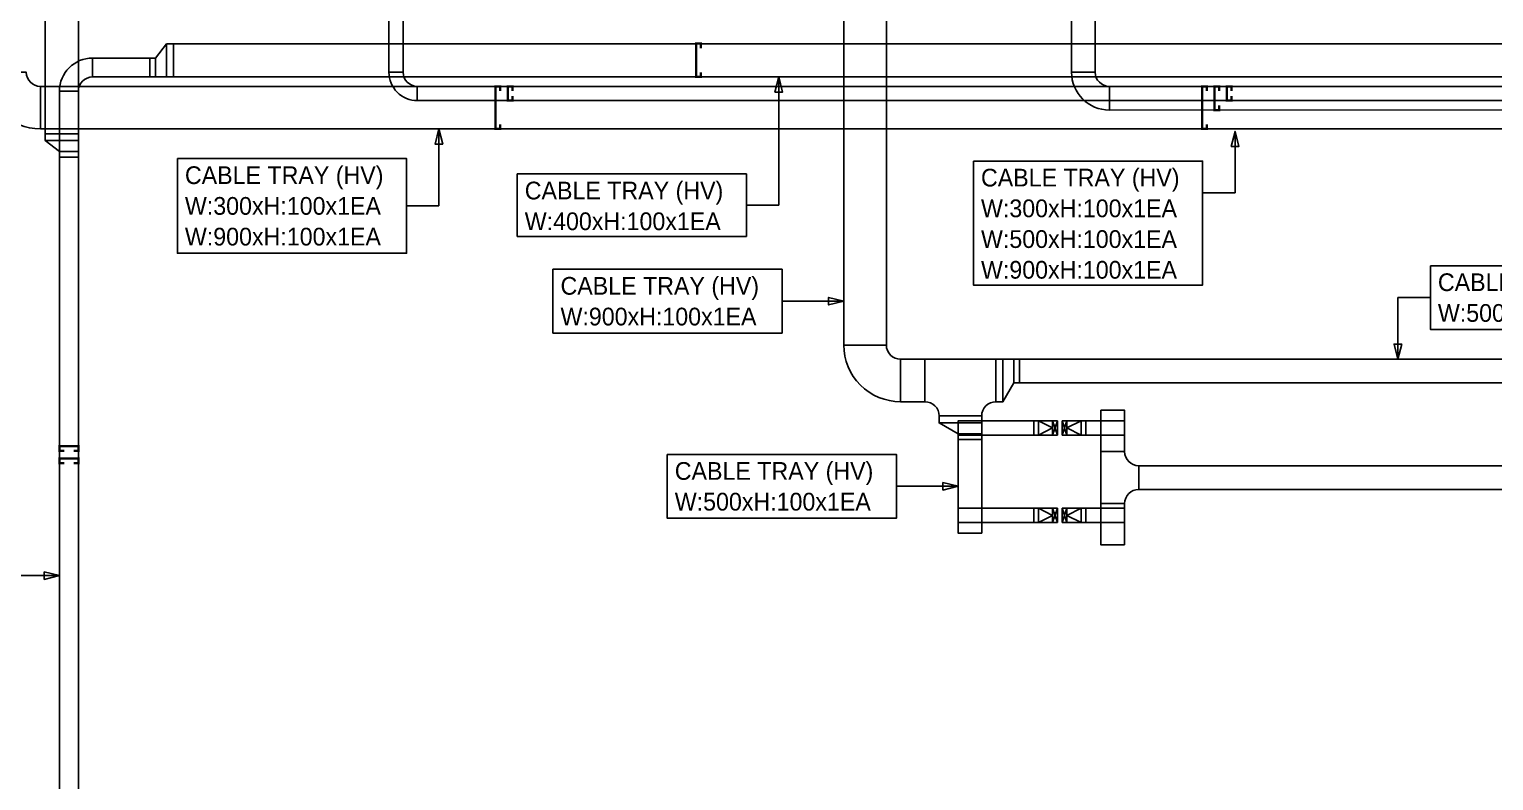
# Model space of a CAD drawing. Header units: millimetres. Extents: x 28900 to 374841, y -351975 to 849955.
# Drawn here: x 274913 to 305876, y -319538 to -303642 of the extents above; entities that cross this region are included whole.
import ezdxf
from ezdxf.enums import TextEntityAlignment as Align

# ---------------------------------------------------------------- set-up
doc = ezdxf.new("R2010")
doc.units = ezdxf.units.MM
doc.header["$LTSCALE"] = 150
for name, color, linetype in [('-----26 Electrical Cable Tray_HV_IT', 4, 'Continuous'), ('-----26 Electrical Cable Tray_HV_N', 30, 'Continuous'), ('-----26 Electrical Cable Tray_HV_UT A', 1, 'Continuous'), ('-----26 Electrical Cable Tray_HV_UT B', 71, 'Continuous'), ('-----26 Electrical Cable Tray_HV_발전기 A', 6, 'Continuous'), ('-----26 Electrical Cable Tray_HV_발전기 B', 103, 'Continuous')]:
    doc.layers.add(name, color=color, linetype=linetype)
doc.styles.add('ELEC', font='Dotum.ttf')

# ---------------------------------------------------------------- blocks, each defined once
blk = doc.blocks.new('A$550585017316')
at = {"color": 0}
for p, q in [((400, 300), (0, 300)), ((0, 300), (0, 0)), ((0, 0), (400, 0)), ((500, 300), (400, 300)), ((400, 0), (500, 0)), ((500, 0), (500, 300))]:
    blk.add_line(p, q, dxfattribs=at)
at = {"color": 8}
for p, q in [((100, 0), (0, 300)), ((0, 0), (100, 300)), ((100, 150), (400, 300)), ((100, 300), (100, 0)), ((100, 150), (400, 0)), ((400, 0), (400, 300))]:
    blk.add_line(p, q, dxfattribs=at)

msp = doc.modelspace()

# ---------------------------------------------------------------- linework, layer by layer
at = {"layer": '-----26 Electrical Cable Tray_HV_IT'}
for points, elevation in [([(297449.9992095312, -304549.9993575361), (297449.9992095311, -301125.000000004), (296949.9992095311, -301125.000000004), (296949.9992095312, -304549.9993575361)], -1.296070722835334e-10), ([(297749.9992095312, -305349.9993575361), (325150.0000000169, -305345.2385897431), (325150.0000000169, -304845.2385897431), (297749.9992095312, -304849.9993575361)], -4.651746739477625e-09)]:
    msp.add_lwpolyline(points, close=True, dxfattribs=dict(at, elevation=elevation))
at = {"layer": '-----26 Electrical Cable Tray_HV_IT', "elevation": -4.651746739477625e-09}
msp.add_lwpolyline([(297749.9992095312, -304849.9993575361), (297749.9992095312, -305349.9993575361, -0.4142135623730951), (296949.9992095312, -304549.9993575361), (297449.9992095312, -304549.9993575361), (297449.9992095312, -304549.9993575361), (297449.9992095312, -304549.9993575361), (297449.9992095312, -304549.9993575361, 0.414213562373095)], format="xyb", close=True, dxfattribs=at)
at = {"layer": '-----26 Electrical Cable Tray_HV_IT', "ltscale": 7.5, "const_width": 50, "elevation": -3.247652379101226e-10}
msp.add_lwpolyline([(300071.9679043723, -305249.9993575357), (300071.9679043723, -305349.9993575357), (299971.9679043723, -305349.9993575357), (299971.9679043723, -304849.9993575357), (300071.9679043723, -304849.9993575357), (300071.9679043723, -304949.9993575357)], dxfattribs=at)
at = {"layer": '-----26 Electrical Cable Tray_HV_N', "color": 1}
for p, q in [((299721.498485512, -307104.7517169594), (300406.4795150867, -307104.7517169594)), ((282889.3835093797, -307378.1675971509), (283574.3645389545, -307378.1675971509)), ((290074.5024832557, -307364.0834773477), (290759.4835128305, -307364.0834773477)), ((304536.3294338654, -309317.5641816902), (303851.3484042906, -309317.5641816902))]:
    msp.add_line(p, q, dxfattribs=at)
for points, elevation in [([(290759.4838717473, -304649.9993575274), (290839.4838717473, -304969.9993575274), (290679.4838717473, -304969.9993575274), (290759.4838717473, -304649.9993575274), (290759.4833934017, -307364.0834773477)], -4.651746739477625e-09), ([(283574.3648978713, -305749.9993575357), (283654.3648978713, -306069.9993575357), (283494.3648978713, -306069.9993575357), (283574.3648978713, -305749.9993575357), (283574.3645389545, -307378.1675971509)], -3.247652379101226e-10), ([(300406.4798740036, -305801.5834773442), (300486.4798740036, -306121.5834773442), (300326.4798740036, -306121.5834773442), (300406.4798740036, -305801.5834773442), (300406.4795150867, -307104.7517169594)], -3.247652379101226e-10), ([(292134.0687306374, -309394.0343614478), (291814.0687306374, -309474.0343614478), (291814.0687306374, -309314.0343614478), (292134.0687306374, -309394.0343614478), (290830.9004910223, -309394.034002531)], -3.247652379101226e-10), ([(303851.3480453738, -310620.7324213054), (303771.3480453738, -310300.7324213054), (303931.3480453738, -310300.7324213054), (303851.3480453738, -310620.7324213054), (303851.3484042906, -309317.5641816902)], -3.247652379101226e-10), ([(294550.0000000148, -313310.3665318433), (294230.0000000148, -313390.3665318433), (294230.0000000148, -313230.3665318433), (294550.0000000148, -313310.3665318433), (293246.8317603996, -313310.3661729265)], -3.247652379101226e-10), ([(275550.0000000174, -315199.9996787764), (275230.0000000174, -315119.9996787764), (275230.0000000174, -315279.9996787764), (275550.0000000174, -315199.9996787764), (274246.8317604022, -315200.0000376932)], 6.538146655123933e-09)]:
    msp.add_lwpolyline(points, dxfattribs=dict(at, elevation=elevation))
for points, elevation in [([(278043.3641072403, -306378.1675971509), (278043.3641072403, -308378.1675971509), (282889.3835093797, -308378.1675971509), (282889.3835093797, -306378.1675971509)], -3.247652379101226e-10), ([(294875.4790833726, -306429.7517169594), (294875.4790833726, -309051.583477353), (299721.498485512, -309051.583477353), (299721.498485512, -306429.7517169594)], -3.247652379101226e-10), ([(285228.4830811163, -306703.1675971509), (285228.4830811163, -308024.9993575445), (290074.5024832557, -308024.9993575445), (290074.5024832557, -306703.1675971509)], -4.651746739477625e-09), ([(304536.3294338654, -308642.5641816902), (304536.3294338654, -309992.5641816902), (309382.3488360047, -309992.5641816902), (309382.3488360047, -308642.5641816902)], -3.247652379101226e-10), ([(285984.8810888829, -308719.034002531), (285984.8810888829, -310069.034002531), (290830.9004910223, -310069.034002531), (290830.9004910223, -308719.034002531)], -3.247652379101226e-10), ([(288400.8123582603, -312635.3661729265), (288400.8123582603, -313985.3661729265), (293246.8317603996, -313985.3661729265), (293246.8317603996, -312635.3661729265)], -3.247652379101226e-10)]:
    msp.add_lwpolyline(points, close=True, dxfattribs=dict(at, elevation=elevation))
at = {"layer": '-----26 Electrical Cable Tray_HV_UT A', "elevation": -3.247652379101226e-10}
for points in [[(292134.0687306374, -292875.0006424615), (292134.0687306374, -310320.7324213055), (293034.0687306374, -310320.7324213055), (293034.0687306374, -292875.0006424615)], [(293850.0000000148, -310620.7324213055), (293334.0687306374, -310620.7324213055), (293334.0687306374, -311520.7324213055), (293850.0000000148, -311520.7324213055)], [(311852.6960907326, -310620.7324213055), (295850.0000000148, -310620.7324213055), (295850.0000000148, -311120.7324213055), (311852.6960907326, -311120.7324213055)], [(296150.0000000153, -311925.0006423811), (294550.0000000153, -311925.0006423811), (294550.0000000153, -312225.0006423811), (296150.0000000153, -312225.0006423811)], [(294550.0000000148, -312320.7324213055), (294550.0000000148, -314300.0006423811), (295050.0000000148, -314300.0006423811), (295050.0000000148, -312320.7324213055)], [(296150.0000000153, -313775.0006423811), (294550.0000000153, -313775.0006423811), (294550.0000000153, -314075.0006423811), (296150.0000000153, -314075.0006423811)]]:
    msp.add_lwpolyline(points, close=True, dxfattribs=at)
for points in [[(293334.0687306374, -310620.7324213055), (293334.0687306374, -310620.7324213055, -0.414213562373095), (293034.0687306374, -310320.7324213055), (293034.0687306374, -310320.7324213055), (292134.0687306374, -310320.7324213055, 0.4142135623731661), (293334.0687306374, -311520.7324213055)], [(293850.0000000148, -311520.7324213055), (293850.0000000148, -310620.7324213055), (293850.0000000148, -310620.7324213055), (295350.0000000148, -310620.7324213055), (295350.0000000148, -311520.7324213055, 0.414213562373095), (295050.0000000148, -311820.7324213055), (294150.0000000148, -311820.7324213055), (294150.0000000148, -311820.7324213055, 0.414213562373095)]]:
    msp.add_lwpolyline(points, format="xyb", close=True, dxfattribs=at)
for points in [[(295350.0000000148, -310620.7324213055), (295850.0000000148, -310620.7324213055), (295850.0000000148, -311120.7324213055), (295730.6011069886, -311120.7324213055), (295730.6011069886, -310620.7324213055), (295497.6436453935, -310620.7324213055), (295497.6436453935, -311520.7324213055), (295730.6011069886, -311120.7324213055), (295730.6011069886, -310620.7324213055), (295350.0000000148, -310620.7324213055), (295350.0000000148, -311520.7324213055), (295497.6436453935, -311520.7324213055)], [(295050.0000000148, -311820.7324213055), (295050.0000000148, -312320.7324213055), (294550.0000000148, -312320.7324213055), (294550.0000000148, -312201.3335282793), (295050.0000000148, -312201.3335282793), (295050.0000000148, -311968.3760666843), (294150.0000000148, -311968.3760666843), (294550.0000000148, -312201.3335282793), (295050.0000000148, -312201.3335282793), (295050.0000000148, -311820.7324213055), (294150.0000000148, -311820.7324213055), (294150.0000000148, -311968.3760666843)]]:
    msp.add_lwpolyline(points, dxfattribs=at)
at = {"layer": '-----26 Electrical Cable Tray_HV_UT B'}
for points, elevation in [([(282516.1786661169, -304549.9993575354), (282516.1786661169, -290325.0006424616), (282816.1786661169, -290325.0006424616), (282816.1786661169, -304549.9993575354)], 6.601190532817006e-10), ([(318450.000000013, -304849.9993575357), (275150.0000000174, -304849.9993575357), (275150.0000000174, -305749.9993575357), (318450.000000013, -305749.9993575357)], 3.98239967885409e-09), ([(283116.1786661169, -304849.9993575354), (320550.0000000131, -304849.9993575357), (320550.0000000131, -305149.9993575357), (283116.1786661169, -305149.9993575354)], -3.247652379101226e-10), ([(298072.6008587918, -312575.000642448), (298072.6008587918, -311700.0006423811), (297572.6008587918, -311700.0006423811), (297572.6008587918, -312575.000642448)], -3.247652379101226e-10), ([(298072.6008587918, -311925.0006423811), (297250.0000000153, -311925.0006423811), (297250.0000000153, -312225.0006423811), (298072.6008587918, -312225.0006423811)], -3.247652379101226e-10), ([(311352.69609073, -312875.000642448), (298372.6008587918, -312875.000642448), (298372.6008587918, -313375.000642448), (311352.69609073, -313375.000642448)], -3.247652379101226e-10), ([(298072.6008587918, -313775.0006423811), (297250.0000000153, -313775.0006423811), (297250.0000000153, -314075.0006423811), (298072.6008587918, -314075.0006423811)], -3.247652379101226e-10), ([(298072.6008587918, -314550.0006425148), (298072.6008587918, -313675.000642448), (297572.6008587918, -313675.000642448), (297572.6008587918, -314550.0006425148)], -3.247652379101226e-10)]:
    msp.add_lwpolyline(points, close=True, dxfattribs=dict(at, elevation=elevation))
for points, elevation in [([(275150.0000000174, -304849.9993575357), (275150.0000000174, -304849.9993575357, -0.414213562373095), (274850.0000000174, -304549.9993575357), (274850.0000000174, -304549.9993575357), (273950.0000000174, -304549.9993575357, 0.4142135623731661), (275150.0000000174, -305749.9993575357)], 3.98239967885409e-09), ([(282816.1786661169, -304549.9993575354), (282816.1786661169, -304549.9993575354, 0.414213562373095), (283116.1786661169, -304849.9993575354), (283116.1786661169, -304849.9993575354), (283116.1786661169, -305149.9993575354, -0.4142135623731519), (282516.1786661169, -304549.9993575354)], -3.247652379101226e-10), ([(298072.6008587918, -313675.000642448), (297572.6008587918, -313675.000642448), (297572.6008587918, -313675.000642448), (297572.6008587918, -312575.000642448), (298072.6008587918, -312575.000642448, 0.414213562373095), (298372.6008587918, -312875.000642448), (298372.6008587918, -313375.000642448), (298372.6008587918, -313375.000642448, 0.414213562373095)], -3.247652379101226e-10)]:
    msp.add_lwpolyline(points, format="xyb", close=True, dxfattribs=dict(at, elevation=elevation))
at = {"layer": '-----26 Electrical Cable Tray_HV_UT B', "ltscale": 7.5, "const_width": 50}
for points, elevation in [([(284871.44081058, -305649.9993575363), (284871.44081058, -305749.9993575363), (284771.44081058, -305749.9993575363), (284771.44081058, -304849.999357536), (284871.44081058, -304849.999357536), (284871.44081058, -304949.999357536)], -1.296070722835334e-10), ([(285131.2622761496, -305049.999357536), (285131.2622761496, -305149.999357536), (285031.2622761496, -305149.999357536), (285031.2622761496, -304849.999357536), (285131.2622761496, -304849.999357536), (285131.2622761496, -304949.999357536)], -4.651746739477625e-09), ([(299812.1464388027, -305649.9993575361), (299812.1464388027, -305749.9993575361), (299712.1464388027, -305749.9993575361), (299712.1464388027, -304849.9993575357), (299812.1464388027, -304849.9993575357), (299812.1464388027, -304949.9993575357)], 4.197374429283969e-09), ([(300331.7893699418, -305049.9993575367), (300331.7893699418, -305149.9993575367), (300231.7893699418, -305149.9993575367), (300231.7893699418, -304849.9993575367), (300331.7893699418, -304849.9993575367), (300331.7893699418, -304949.9993575367)], -4.846904905104215e-09)]:
    msp.add_lwpolyline(points, dxfattribs=dict(at, elevation=elevation))
at = {"layer": '-----26 Electrical Cable Tray_HV_발전기 A', "elevation": 3.98239967885409e-09}
for points in [[(275250.0000000173, -297149.9974301417), (275950.0000000173, -297149.9974301417), (275950.0000000174, -305849.9993575357), (275250.0000000174, -305849.9993575357)], [(275550.0000000173, -324050.0000000171), (275550.0000000174, -306349.9993575357), (275950.0000000174, -306349.9993575357), (275950.0000000173, -324050.0000000171)]]:
    msp.add_lwpolyline(points, close=True, dxfattribs=at)
msp.add_lwpolyline([(275950.0000000174, -305849.9993575357), (275950.0000000174, -306349.9993575357), (275550.0000000174, -306349.9993575357), (275550.0000000174, -306230.6004645096), (275950.0000000174, -306230.6004645096), (275950.0000000174, -305997.6430029145), (275250.0000000174, -305997.6430029145), (275550.0000000174, -306230.6004645096), (275950.0000000174, -306230.6004645096), (275950.0000000174, -305849.9993575357), (275250.0000000174, -305849.9993575357), (275250.0000000174, -305997.6430029145)], dxfattribs=at)
at = {"layer": '-----26 Electrical Cable Tray_HV_발전기 A', "ltscale": 7.5, "const_width": 50, "elevation": 3.98239967885409e-09}
msp.add_lwpolyline([(275650.0000000174, -312559.6770482959), (275550.0000000174, -312559.6770482959), (275550.0000000174, -312459.6770482959), (275950.0000000174, -312459.6770482959), (275950.0000000174, -312559.6770482959), (275850.0000000174, -312559.6770482959)], dxfattribs=at)
at = {"layer": '-----26 Electrical Cable Tray_HV_발전기 B', "elevation": 1.426652702584248e-09}
msp.add_lwpolyline([(277961.611120954, -304649.9993575271), (277461.611120954, -304649.9993575271), (277461.611120954, -304249.9993575271), (277581.0100139802, -304249.9993575271), (277581.0100139802, -304649.9993575271), (277813.9674755753, -304649.9993575271), (277813.9674755753, -303949.9993575271), (277581.0100139802, -304249.9993575271), (277581.0100139802, -304649.9993575271), (277961.611120954, -304649.9993575271), (277961.611120954, -303949.9993575271), (277813.9674755753, -303949.9993575271)], dxfattribs=at)
at = {"layer": '-----26 Electrical Cable Tray_HV_발전기 B'}
for points, elevation in [([(350249.9992610207, -304649.9993575271), (350249.9992610207, -303949.9993575271), (277961.611120954, -303949.9993575271), (277961.611120954, -304649.9993575271)], 1.426652702584248e-09), ([(277461.611120954, -304649.9993575271), (276250.0000000173, -304649.9993575271), (276250.0000000173, -304249.9993575271), (277461.611120954, -304249.9993575271)], 1.426652702584248e-09), ([(275950.0000000173, -304949.9993575271), (275950.0000000173, -324050.0000000171), (275550.0000000173, -324050.0000000171), (275550.0000000173, -304949.9993575271)], 1.426652702584247e-09)]:
    msp.add_lwpolyline(points, close=True, dxfattribs=dict(at, elevation=elevation))
at = {"layer": '-----26 Electrical Cable Tray_HV_발전기 B', "ltscale": 7.5, "const_width": 50}
for points, elevation in [([(289113.0282279532, -304549.9993575271), (289113.0282279532, -304649.9993575271), (289013.0282279532, -304649.9993575271), (289013.0282279532, -303943.3284327309), (289113.0282279532, -303943.3284327309), (289113.0282279532, -304043.3284327309)], 1.662562630008679e-08), ([(275650.0000000174, -312819.4985138654), (275550.0000000174, -312819.4985138654), (275550.0000000174, -312719.4985138654), (275950.0000000174, -312719.4985138654), (275950.0000000174, -312819.4985138654), (275850.0000000174, -312819.4985138654)], 3.98239967885409e-09)]:
    msp.add_lwpolyline(points, dxfattribs=dict(at, elevation=elevation))
at = {"layer": '-----26 Electrical Cable Tray_HV_발전기 B', "elevation": 1.426652702584247e-09}
msp.add_lwpolyline([(276250.0000000173, -304649.9993575271, 0.414213562373095), (275950.0000000173, -304949.9993575271), (275950.0000000173, -304949.9993575271), (275950.0000000173, -304949.9993575271), (275950.0000000173, -304949.9993575271), (275550.0000000173, -304949.9993575271, -0.4142135623730951), (276250.0000000173, -304249.999357527)], format="xyb", close=True, dxfattribs=at)

# ---------------------------------------------------------------- block references
at = {"layer": '-----26 Electrical Cable Tray_HV_UT A', "xscale": -1}
for p in [(296650.0000000153, -312225.0006423811), (296650.0000000153, -314075.0006423811)]:
    msp.add_blockref('A$550585017316', p, dxfattribs=at)
at = {"layer": '-----26 Electrical Cable Tray_HV_UT B', "xscale": -1, "rotation": 180}
for p in [(296750.0000000153, -311925.0006423811), (296750.0000000153, -313775.0006423811)]:
    msp.add_blockref('A$550585017316', p, dxfattribs=at)

# ---------------------------------------------------------------- texts
at = {"layer": '-----26 Electrical Cable Tray_HV_IT', "style": 'ELEC'}
msp.add_text('W:500xH:100x1EA', height=375, dxfattribs=at).set_placement((295035.4790833726, -308079.7517169594), align=Align.MIDDLE_LEFT)
at = {"layer": '-----26 Electrical Cable Tray_HV_UT A', "style": 'ELEC'}
for s, p in [('CABLE TRAY (HV)', (286144.8810888829, -309069.034002531)), ('CABLE TRAY (HV)', (304696.3294338654, -308992.5641816902)), ('W:900xH:100x1EA', (286144.8810888829, -309719.034002531)), ('W:500xH:100x1EA', (304696.3294338654, -309642.5641816902)), ('CABLE TRAY (HV)', (288560.8123582603, -312985.3661729265)), ('W:500xH:100x1EA', (288560.8123582603, -313635.3661729265))]:
    msp.add_text(s, height=375, dxfattribs=at).set_placement(p, align=Align.MIDDLE_LEFT)
at = {"layer": '-----26 Electrical Cable Tray_HV_UT B', "style": 'ELEC'}
for s, p in [('CABLE TRAY (HV)', (278203.3641072403, -306728.1675971509)), ('CABLE TRAY (HV)', (295035.4790833726, -306779.7517169594)), ('W:300xH:100x1EA', (278203.3641072403, -307378.1675971509)), ('W:300xH:100x1EA', (295035.4790833726, -307429.7517169594)), ('W:900xH:100x1EA', (278203.3641072403, -308028.1675971509)), ('W:900xH:100x1EA', (295035.4790833726, -308729.7517169594))]:
    msp.add_text(s, height=375, dxfattribs=at).set_placement(p, align=Align.MIDDLE_LEFT)
at = {"layer": '-----26 Electrical Cable Tray_HV_발전기 B', "style": 'ELEC'}
for s, p in [('CABLE TRAY (HV)', (285388.4830811163, -307053.1675971509, -4.791611433272556e-09)), ('W:400xH:100x1EA', (285388.4830811163, -307703.1675971509, -4.791611433272556e-09))]:
    msp.add_text(s, height=375, dxfattribs=at).set_placement(p, align=Align.MIDDLE_LEFT)

doc.saveas('drawing.dxf')
